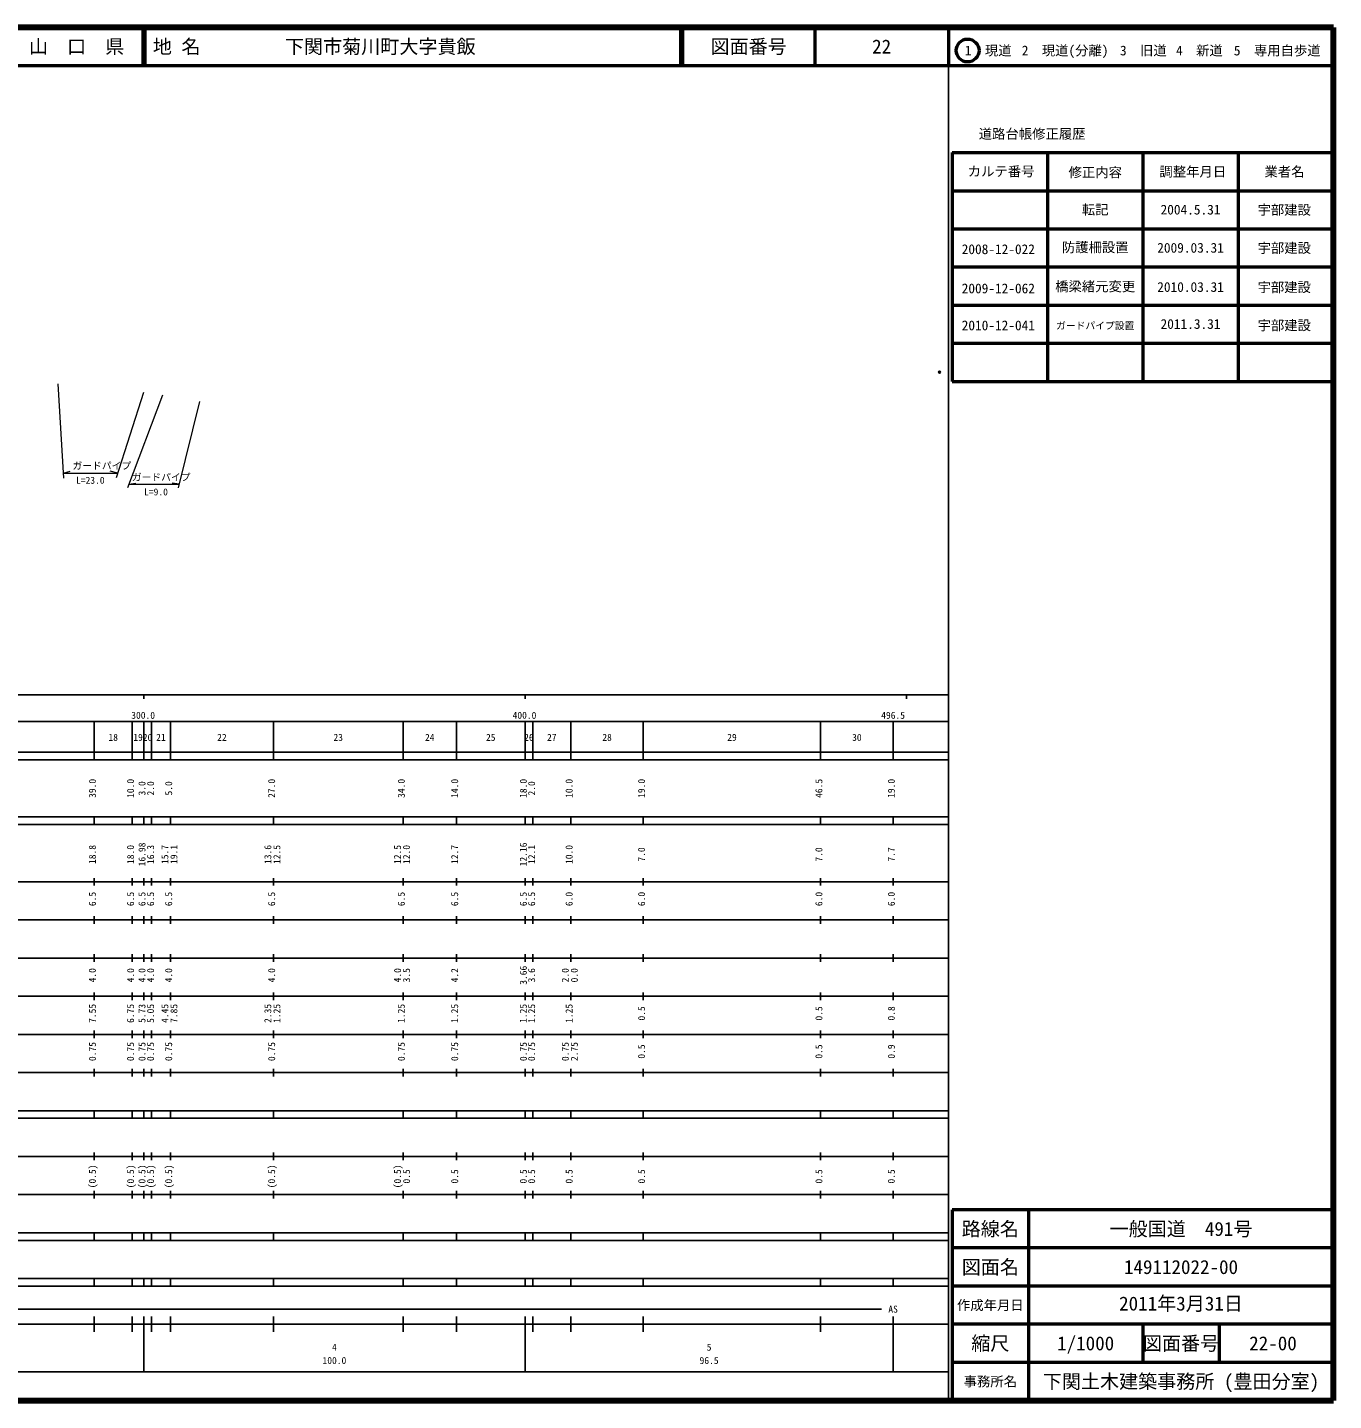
# Model space of a CAD drawing. Units: millimetres on the paper, with parts at other scales. Extents: x 40 to 680, y 20 to 380.
# Drawn here: x 337.5 to 680, y 20 to 380 of the extents above; entities that cross this region are included whole.
import ezdxf
from ezdxf.enums import TextEntityAlignment as Align

# ---------------------------------------------------------------- set-up
doc = ezdxf.new("R2010")
doc.units = ezdxf.units.MM
doc.header["$PDMODE"] = 32
doc.header["$PDSIZE"] = 0.5
doc.layers.add('M-OTRS', color=6, linetype='Continuous')
doc.layers.add('M-TTL-TXT', color=7, linetype='Continuous')
for name, color, linetype, lineweight in [('M-STR-HTXT', 7, 'Continuous', 13), ('M-TTL', 2, 'Continuous', 140), ('M-TTL-BAND', 7, 'Continuous', 25), ('M-TTL-FRAM', 2, 'Continuous', 50), ('M-TTL-LINE', 7, 'Continuous', 50)]:
    doc.layers.add(name, color=color, linetype=linetype, lineweight=lineweight)
doc.styles.add('ＭＳ ゴシック', font='')
doc.styles.get('ＭＳ ゴシック').set_extended_font_data('MS Gothic')

msp = doc.modelspace()

# ---------------------------------------------------------------- linework, layer by layer
at = {"layer": 'M-OTRS'}
msp.add_point((576.688, 289.628), dxfattribs=at)
at = {"layer": 'M-STR-HTXT'}
for p, q in [((345.471, 286.593), (347.001, 261.821)), ((367.912, 284.334), (360.771, 261.894)), ((372.939, 283.606), (363.712, 259.261)), ((382.629, 281.966), (377.019, 259.308)), ((346.92, 263.133), (348.75, 263.643)), ((346.92, 263.133), (361.166, 263.133)), ((361.166, 263.133), (359.169, 263.643)), ((364.089, 260.255), (365.9, 260.51)), ((364.089, 260.255), (377.253, 260.255)), ((377.253, 260.255), (375.452, 260.51))]:
    msp.add_line(p, q, dxfattribs=at)
at = {"layer": 'M-TTL'}
for p, q in [((680, 380), (40, 380)), ((680, 20), (680, 380)), ((40, 20), (680, 20))]:
    msp.add_line(p, q, dxfattribs=at)
at = {"layer": 'M-TTL-BAND'}
for p, q in [((579, 20), (579, 370)), ((40, 205), (579, 205)), ((368, 205), (368, 204)), ((468, 205), (468, 204)), ((568, 205), (568, 204)), ((68, 198), (579, 198)), ((355, 188), (355, 198)), ((365, 188), (365, 198)), ((368, 188), (368, 198)), ((370, 188), (370, 198)), ((375, 188), (375, 198)), ((402, 188), (402, 198)), ((436, 188), (436, 198)), ((450, 188), (450, 198)), ((468, 188), (468, 198)), ((470, 188), (470, 198)), ((480, 188), (480, 198)), ((499, 188), (499, 198)), ((545.5, 188), (545.5, 198)), ((564.5, 188), (564.5, 198)), ((40, 190), (579, 190)), ((40, 188), (579, 188)), ((40, 173), (579, 173)), ((355, 171), (355, 173)), ((365, 171), (365, 173)), ((368, 171), (368, 173)), ((370, 171), (370, 173)), ((375, 171), (375, 173)), ((402, 171), (402, 173)), ((436, 171), (436, 173)), ((450, 171), (450, 173)), ((468, 171), (468, 173)), ((470, 171), (470, 173)), ((480, 171), (480, 173)), ((499, 171), (499, 173)), ((545.5, 171), (545.5, 173)), ((564.5, 171), (564.5, 173)), ((40, 171), (579, 171)), ((40, 156), (579, 156)), ((355, 155), (355, 157)), ((365, 155), (365, 157)), ((368, 155), (368, 157)), ((370, 155), (370, 157)), ((375, 155), (375, 157)), ((402, 155), (402, 157)), ((436, 155), (436, 157)), ((450, 155), (450, 157)), ((468, 155), (468, 157)), ((470, 155), (470, 157)), ((480, 155), (480, 157)), ((499, 155), (499, 157)), ((545.5, 155), (545.5, 157)), ((564.5, 155), (564.5, 157)), ((46, 146), (579, 146)), ((355, 145), (355, 147)), ((365, 145), (365, 147)), ((368, 145), (368, 147)), ((370, 145), (370, 147)), ((375, 145), (375, 147)), ((402, 145), (402, 147)), ((436, 145), (436, 147)), ((450, 145), (450, 147)), ((468, 145), (468, 147)), ((470, 145), (470, 147)), ((480, 145), (480, 147)), ((499, 145), (499, 147)), ((545.5, 145), (545.5, 147)), ((564.5, 145), (564.5, 147)), ((355, 135), (355, 137)), ((365, 135), (365, 137)), ((368, 135), (368, 137)), ((370, 135), (370, 137)), ((375, 135), (375, 137)), ((402, 135), (402, 137)), ((436, 135), (436, 137)), ((450, 135), (450, 137)), ((468, 135), (468, 137)), ((470, 135), (470, 137)), ((480, 135), (480, 137)), ((499, 135), (499, 137)), ((545.5, 135), (545.5, 137)), ((564.5, 135), (564.5, 137)), ((52, 136), (579, 136)), ((46, 126), (579, 126)), ((355, 125), (355, 127)), ((365, 125), (365, 127)), ((368, 125), (368, 127)), ((370, 125), (370, 127)), ((375, 125), (375, 127)), ((402, 125), (402, 127)), ((436, 125), (436, 127)), ((450, 125), (450, 127)), ((468, 125), (468, 127)), ((470, 125), (470, 127)), ((480, 125), (480, 127)), ((499, 125), (499, 127)), ((545.5, 125), (545.5, 127)), ((564.5, 125), (564.5, 127)), ((52, 116), (579, 116)), ((355, 115), (355, 117)), ((365, 115), (365, 117)), ((368, 115), (368, 117)), ((370, 115), (370, 117)), ((375, 115), (375, 117)), ((402, 115), (402, 117)), ((436, 115), (436, 117)), ((450, 115), (450, 117)), ((468, 115), (468, 117)), ((470, 115), (470, 117)), ((480, 115), (480, 117)), ((499, 115), (499, 117)), ((545.5, 115), (545.5, 117)), ((564.5, 115), (564.5, 117)), ((46, 106), (579, 106)), ((355, 105), (355, 107)), ((365, 105), (365, 107)), ((368, 105), (368, 107)), ((370, 105), (370, 107)), ((375, 105), (375, 107)), ((402, 105), (402, 107)), ((436, 105), (436, 107)), ((450, 105), (450, 107)), ((468, 105), (468, 107)), ((470, 105), (470, 107)), ((480, 105), (480, 107)), ((499, 105), (499, 107)), ((545.5, 105), (545.5, 107)), ((564.5, 105), (564.5, 107)), ((40, 96), (579, 96)), ((40, 94), (579, 94)), ((355, 94), (355, 96)), ((365, 94), (365, 96)), ((368, 94), (368, 96)), ((370, 94), (370, 96)), ((375, 94), (375, 96)), ((402, 94), (402, 96)), ((436, 94), (436, 96)), ((450, 94), (450, 96)), ((468, 94), (468, 96)), ((470, 94), (470, 96)), ((480, 94), (480, 96)), ((499, 94), (499, 96)), ((545.5, 94), (545.5, 96)), ((564.5, 94), (564.5, 96)), ((49, 84), (579, 84)), ((355, 83), (355, 85)), ((365, 83), (365, 85)), ((368, 83), (368, 85)), ((370, 83), (370, 85)), ((375, 83), (375, 85)), ((402, 83), (402, 85)), ((436, 83), (436, 85)), ((450, 83), (450, 85)), ((468, 83), (468, 85)), ((470, 83), (470, 85)), ((480, 83), (480, 85)), ((499, 83), (499, 85)), ((545.5, 83), (545.5, 85)), ((564.5, 83), (564.5, 85)), ((40, 74), (579, 74)), ((355, 73), (355, 75)), ((365, 73), (365, 75)), ((368, 73), (368, 75)), ((370, 73), (370, 75)), ((375, 73), (375, 75)), ((402, 73), (402, 75)), ((436, 73), (436, 75)), ((450, 73), (450, 75)), ((468, 73), (468, 75)), ((470, 73), (470, 75)), ((480, 73), (480, 75)), ((499, 73), (499, 75)), ((545.5, 73), (545.5, 75)), ((564.5, 73), (564.5, 75)), ((40, 64), (579, 64)), ((40, 62), (579, 62)), ((355, 62), (355, 64)), ((365, 62), (365, 64)), ((368, 62), (368, 64)), ((370, 62), (370, 64)), ((375, 62), (375, 64)), ((402, 62), (402, 64)), ((436, 62), (436, 64)), ((450, 62), (450, 64)), ((468, 62), (468, 64)), ((470, 62), (470, 64)), ((480, 62), (480, 64)), ((499, 62), (499, 64)), ((545.5, 62), (545.5, 64)), ((564.5, 62), (564.5, 64)), ((40, 52), (579, 52)), ((355, 50), (355, 52)), ((365, 50), (365, 52)), ((368, 50), (368, 52)), ((370, 50), (370, 52)), ((375, 50), (375, 52)), ((402, 50), (402, 52)), ((436, 50), (436, 52)), ((450, 50), (450, 52)), ((468, 50), (468, 52)), ((470, 50), (470, 52)), ((480, 50), (480, 52)), ((499, 50), (499, 52)), ((545.5, 50), (545.5, 52)), ((564.5, 50), (564.5, 52)), ((40, 50), (579, 50)), ((71, 44), (561.5, 44)), ((40, 40), (579, 40)), ((355, 38), (355, 42)), ((365, 38), (365, 42)), ((368, 27.5), (368, 42)), ((370, 38), (370, 42)), ((375, 38), (375, 42)), ((402, 38), (402, 42)), ((436, 38), (436, 42)), ((450, 38), (450, 42)), ((468, 27.5), (468, 42)), ((470, 38), (470, 42)), ((480, 38), (480, 42)), ((499, 38), (499, 42)), ((545.5, 38), (545.5, 42)), ((564.5, 27.5), (564.5, 42)), ((68, 27.5), (579, 27.5))]:
    msp.add_line(p, q, dxfattribs=at)
at = {"layer": 'M-TTL-FRAM'}
for p, q in [((580, 347.197), (580, 287.197)), ((580, 347.197), (680, 347.197)), ((580, 287.197), (680, 287.197)), ((680, 70), (580, 70)), ((580, 70), (580, 20))]:
    msp.add_line(p, q, dxfattribs=at)
at = {"layer": 'M-TTL-LINE'}
for p, q in [((367.75, 380), (367.75, 370)), ((368.25, 380), (368.25, 370)), ((508.747, 380), (508.747, 370)), ((509.247, 380), (509.247, 370)), ((543.997, 380), (543.997, 370)), ((579, 380), (579, 370)), ((40, 370), (680, 370)), ((605, 347.197), (605, 287.197)), ((630, 347.197), (630, 287.197)), ((655, 347.197), (655, 287.197)), ((580, 337.197), (680, 337.197)), ((580, 327.197), (680, 327.197)), ((580, 317.197), (680, 317.197)), ((580, 307.197), (680, 307.197)), ((580, 297.197), (680, 297.197)), ((600, 70), (600, 20)), ((680, 60), (580, 60)), ((680, 50), (580, 50)), ((680, 40), (580, 40)), ((630, 40), (630, 30)), ((650, 40), (650, 30)), ((680, 30), (580, 30))]:
    msp.add_line(p, q, dxfattribs=at)
msp.add_circle((584.031, 373.958), 3, dxfattribs=at)

# ---------------------------------------------------------------- texts
at = {"layer": 'M-STR-HTXT', "style": 'ＭＳ ゴシック'}
for s, p in [('ガードパイプ', (349.311, 263.613)), ('ガードパイプ', (364.857, 260.609)), ('L=23.0', (350.252, 259.809)), ('L=9.0', (368.101, 256.761))]:
    msp.add_text(s, height=1.833, dxfattribs=at).set_placement(p, align=Align.BOTTOM_LEFT)
at = {"layer": 'M-TTL-BAND', "style": 'ＭＳ ゴシック'}
for s, p in [('300.0', (367.844, 198.195)), ('400.0', (467.844, 198.195)), ('496.5', (564.5, 198.195)), ('18', (360, 192.405)), ('19', (366.5, 192.405)), ('20', (369, 192.405)), ('21', (372.5, 192.405)), ('22', (388.5, 192.405)), ('23', (419, 192.405)), ('24', (443, 192.405)), ('25', (459, 192.405)), ('26', (469, 192.405)), ('27', (475, 192.405)), ('28', (489.5, 192.405)), ('29', (522.25, 192.405)), ('30', (555, 192.405)), ('AS', (564.5, 42.5)), ('4', (418, 32.523)), ('5', (516.25, 32.523)), ('100.0', (418, 29.033)), ('96.5', (516.25, 29.033))]:
    msp.add_text(s, height=1.833, dxfattribs=at).set_placement(p, align=Align.BOTTOM_CENTER)
for s, p in [('39.0', (356, 180.5)), ('10.0', (366, 180.5)), ('3.0', (369, 180.5)), ('2.0', (371.253, 180.5)), ('5.0', (376, 180.5)), ('27.0', (403, 180.5)), ('34.0', (437, 180.5)), ('14.0', (451, 180.5)), ('18.0', (469, 180.5)), ('2.0', (471.17, 180.5)), ('10.0', (481, 180.5)), ('19.0', (500, 180.5)), ('46.5', (546.5, 180.5)), ('19.0', (565.5, 180.5)), ('16.98', (369, 163.174)), ('12.16', (469, 163.174)), ('18.8', (356, 163.174)), ('18.0', (366, 163.174)), ('16.3', (371.253, 163.174)), ('15.7', (375, 163.174)), ('19.1', (377.37, 163.174)), ('13.6', (402, 163.174)), ('12.5', (404.37, 163.174)), ('12.5', (436, 163.174)), ('12.0', (438.37, 163.174)), ('12.7', (451, 163.174)), ('12.1', (471.17, 163.174)), ('10.0', (481, 163.174)), ('7.0', (500, 163.174)), ('7.0', (546.5, 163.174)), ('7.7', (565.5, 163.174)), ('6.5', (356, 151.5)), ('6.5', (366, 151.5)), ('6.5', (369, 151.5)), ('6.5', (371.253, 151.5)), ('6.5', (376, 151.5)), ('6.5', (403, 151.5)), ('6.5', (437, 151.5)), ('6.5', (451, 151.5)), ('6.5', (469, 151.5)), ('6.5', (471.17, 151.5)), ('6.0', (481, 151.5)), ('6.0', (500, 151.5)), ('6.0', (546.5, 151.5)), ('6.0', (565.5, 151.5)), ('4.0', (356, 131.5)), ('4.0', (366, 131.5)), ('4.0', (369, 131.5)), ('4.0', (371.253, 131.5)), ('4.0', (376, 131.5)), ('4.0', (403, 131.5)), ('4.0', (436, 131.5)), ('3.5', (438.37, 131.5)), ('4.2', (451, 131.5)), ('3.66', (469, 131.5)), ('3.6', (471.17, 131.5)), ('2.0', (480, 131.5)), ('0.0', (482.37, 131.5)), ('7.55', (356, 121.5)), ('6.75', (366, 121.5)), ('5.73', (369, 121.5)), ('5.05', (371.253, 121.5)), ('4.45', (375, 121.5)), ('7.85', (377.37, 121.5)), ('2.35', (402, 121.5)), ('1.25', (404.37, 121.5)), ('1.25', (437, 121.5)), ('1.25', (451, 121.5)), ('1.25', (469, 121.5)), ('1.25', (471.17, 121.5)), ('1.25', (481, 121.5)), ('0.5', (500, 121.5)), ('0.5', (546.5, 121.5)), ('0.8', (565.5, 121.5)), ('0.75', (356, 111.5)), ('0.75', (366, 111.5)), ('0.75', (369, 111.5)), ('0.75', (371.253, 111.5)), ('0.75', (376, 111.5)), ('0.75', (403, 111.5)), ('0.75', (437, 111.5)), ('0.75', (451, 111.5)), ('0.75', (469, 111.5)), ('0.75', (471.17, 111.5)), ('0.75', (480, 111.5)), ('2.75', (482.37, 111.5)), ('0.5', (500, 111.5)), ('0.5', (546.5, 111.5)), ('0.9', (565.5, 111.5)), ('(0.5)', (356, 78.764)), ('(0.5)', (366, 78.764)), ('(0.5)', (369, 78.764)), ('(0.5)', (371.253, 78.764)), ('(0.5)', (376, 78.764)), ('(0.5)', (403, 78.764)), ('(0.5)', (436, 78.764)), ('0.5', (438.37, 78.764)), ('0.5', (451, 78.764)), ('0.5', (469, 78.764)), ('0.5', (471.17, 78.764)), ('0.5', (481, 78.764)), ('0.5', (500, 78.764)), ('0.5', (546.5, 78.764)), ('0.5', (565.5, 78.764))]:
    msp.add_text(s, height=1.833, rotation=90, dxfattribs=at).set_placement(p, align=Align.BOTTOM_CENTER)
at = {"layer": 'M-TTL-TXT', "style": 'ＭＳ ゴシック'}
for s, height, p in [('山\u3000口\u3000県', 3.666, (350.375, 375)), ('図面番号', 3.666, (526.622, 375)), ('22', 3.666, (561.497, 375)), ('1\u3000現道', 2.566, (589.448, 373.958)), ('2\u3000現道(分離)', 2.566, (609.619, 373.958)), ('3\u3000旧道', 2.566, (630.121, 373.958)), ('4\u3000新道', 2.566, (644.824, 373.958)), ('5\u3000専用自歩道', 2.566, (665.228, 373.958)), ('道路台帳修正履歴', 2.566, (600.968, 352.113)), ('カルテ番号', 2.566, (592.839, 342.277)), ('修正内容', 2.566, (617.509, 342.023)), ('調整年月日', 2.566, (643.089, 342.197)), ('業者名', 2.566, (667.134, 342.197)), ('転記', 2.566, (617.5, 332.245)), ('2004.5.31', 2.566, (642.5, 332.245)), ('宇部建設', 2.566, (667.077, 332.189)), ('防護柵設置', 2.566, (617.5, 322.37)), ('2008-12-022', 2.566, (592.096, 321.861)), ('2009.03.31', 2.566, (642.5, 322.232)), ('宇部建設', 2.566, (667.077, 322.175)), ('橋梁緒元変更', 2.566, (617.5, 312.093)), ('2010.03.31', 2.566, (642.5, 311.955)), ('宇部建設', 2.566, (667.077, 311.899)), ('2009-12-062', 2.566, (592.096, 311.585)), ('宇部建設', 2.566, (667.077, 301.899)), ('路線名', 3.666, (590, 65)), ('路線名', 3.666, (590, 65)), ('一般国道\u3000491号', 3.666, (640, 65)), ('図面名', 3.666, (590, 55)), ('図面名', 3.666, (590, 55)), ('149112022-00', 3.666, (640, 55)), ('作成年月日', 2.566, (590, 45)), ('作成年月日', 2.566, (590, 45)), ('縮尺', 3.666, (590, 35)), ('縮尺', 3.666, (590, 35)), ('1/1000', 3.666, (615, 35)), ('図面番号', 3.666, (640, 35)), ('図面番号', 3.666, (640, 35)), ('22-00', 3.666, (664.125, 35)), ('事務所名', 2.566, (590, 25)), ('事務所名', 2.566, (590, 25)), ('下関土木建築事務所 (豊田分室)', 3.666, (640, 25))]:
    msp.add_text(s, height=height, dxfattribs=at).set_placement(p, align=Align.MIDDLE_CENTER)
for s, p in [('地 名', (370.38, 375)), ('下関市菊川町大字貴飯', (405.024, 375))]:
    msp.add_text(s, height=3.666, dxfattribs=at).set_placement(p, align=Align.MIDDLE_LEFT)
for s, height, p in [('2010-12-041', 2.566, (592.096, 299.835)), ('ガードパイプ設置', 1.833, (617.5, 300.343)), ('2011.3.31', 2.566, (642.5, 300.205)), ('2011年3月31日', 3.666, (640, 42.5))]:
    msp.add_text(s, height=height, dxfattribs=at).set_placement(p, align=Align.BOTTOM_CENTER)

doc.saveas('drawing.dxf')
